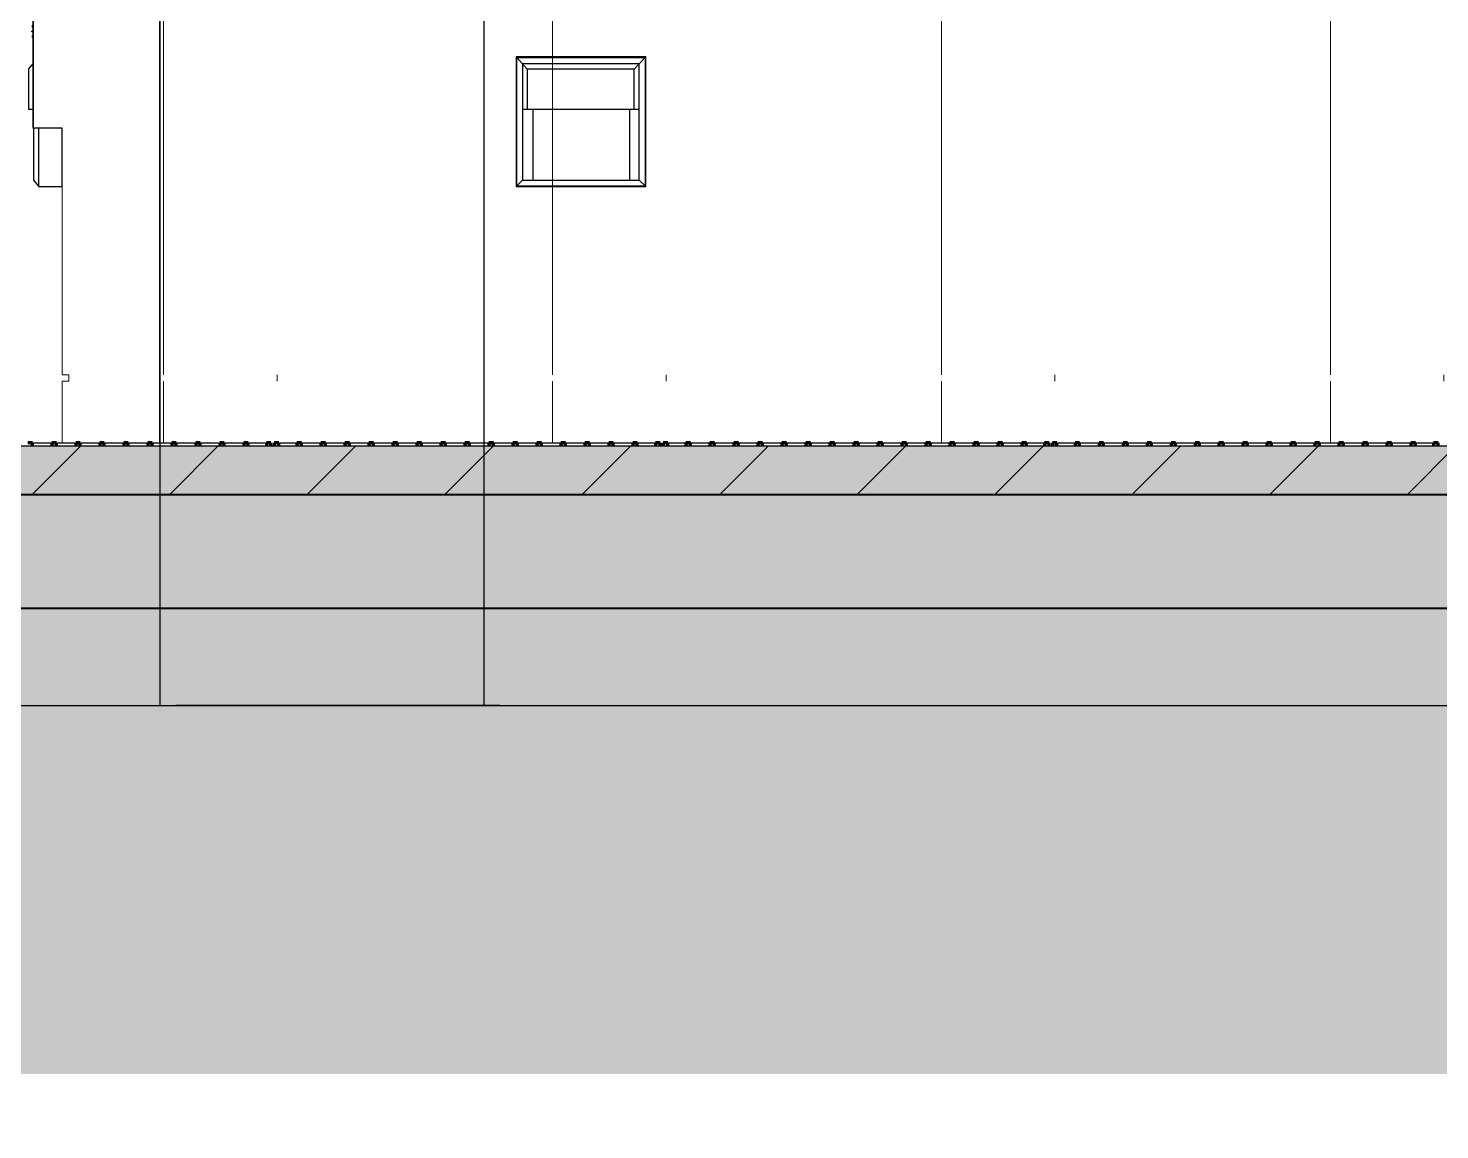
# Model space of a CAD drawing. Header units: millimetres. Extents: x 2519235 to 7246330, y 25937 to 201821.
# Drawn here: x 2716291 to 2718469, y 28435 to 30133 of the extents above; entities that cross this region are included whole.
import ezdxf

# ---------------------------------------------------------------- set-up
doc = ezdxf.new("R2010")
doc.units = ezdxf.units.MM
doc.set_wipeout_variables(frame=1)
doc.linetypes.add('TA_GL_000.90000', pattern=[2.475, 0.9, -0.225, 0.225, -0.225, 0.9])
for name, color, linetype in [('000 - 0_HIDE_OBJ_FRAMING_DEF_SUB_1', 7, 'Continuous'), ('000 - 0_SYM_DWG_GRIDLINE_MAIN_COLOR_251', 7, 'Continuous'), ('000 - CONCRETE_COL_CUT_COLOR_1', 7, 'Continuous'), ('000 - CONCRETE_COL_CUT_COLOR_3', 7, 'Continuous'), ('000 - CONCRETE_COL_CUT_COLOR_5', 7, 'Continuous'), ('000 - CONCRETE_COL_HATCH_', 7, 'Continuous'), ('000 - CONCRETE_COL_WIPEOUT_', 7, 'Continuous'), ('_งานโครงสร้าง', 7, 'Continuous')]:
    doc.layers.add(name, color=color, linetype=linetype)
for name, color, linetype, lineweight in [('A-DETL', 7, 'Continuous', 70), ('E-ELEC-EQPM', 7, 'Continuous', 9), ('E-LITE-EQPM', 7, 'Continuous', 9)]:
    doc.layers.add(name, color=color, linetype=linetype, lineweight=lineweight)
doc.layers.get('A-DETL').off()
doc.styles.add('TA', font='', dxfattribs={"height": 4.5})
doc.styles.get('TA').set_extended_font_data('Cordia New')
pattern_1 = [(90, (-18125.16, 100940), (-600, 4e-14), [])]

# ---------------------------------------------------------------- blocks, each defined once
blk = doc.blocks.new('ACM_TEST BOX - test box-V124-ENTRANCE 1 - ELEVATION 1')
at = {"layer": '000 - 0_HIDE_OBJ_FRAMING_DEF_SUB_1', "color": 7}
for p, q in [((2982697.7, 101990), (2982697.7, 101680)), ((2982697.7, 101680), (2982697.7, 101990)), ((2982697.7, 101990), (2982867.7, 101990)), ((2982867.7, 101990), (2982697.7, 101990)), ((2982695.7, 101937), (2982695.7, 101938.3)), ((2982695.7, 101938.3), (2982695.7, 101935.5)), ((2982697.7, 101938.3), (2982695.7, 101938.3)), ((2982697.7, 101938.3), (2982695.7, 101938.3)), ((2982695.7, 101935.5), (2982695.7, 101938)), ((2982695.7, 101938), (2982695.7, 101935.5)), ((2982695.7, 101935.5), (2982695.7, 101938)), ((2982695.7, 101938), (2982695.7, 101918.3)), ((2982695.7, 101935.5), (2982695.7, 101938)), ((2982695.7, 101938), (2982695.7, 101935.5)), ((2982695.7, 101938), (2982695.7, 101918.3)), ((2982695.7, 101929), (2982695.7, 101938)), ((2982695.7, 101938), (2982695.7, 101933)), ((2982695.7, 101932.9), (2982695.7, 101938)), ((2982695.7, 101938), (2982695.7, 101929)), ((2982697.7, 101938), (2982695.7, 101938)), ((2982697.7, 101938), (2982695.7, 101938)), ((2982697.7, 101938), (2982695.7, 101938)), ((2982697.7, 101938), (2982695.7, 101938)), ((2982697.7, 101938), (2982695.7, 101938)), ((2982697.7, 101938), (2982695.7, 101938)), ((2982697.7, 101938), (2982695.7, 101938)), ((2982697.7, 101938), (2982695.7, 101938)), ((2982697.7, 101938), (2982695.7, 101938)), ((2982697.7, 101938), (2982695.7, 101938)), ((2982697.7, 101938), (2982695.7, 101938)), ((2982697.7, 101938), (2982695.7, 101938)), ((2982695.7, 101935.5), (2982695.7, 101937.6)), ((2982695.7, 101937.6), (2982695.7, 101935.7)), ((2982695.7, 101935.6), (2982695.7, 101937.4)), ((2982695.7, 101933.4), (2982695.7, 101937)), ((2982695.7, 101934), (2982695.7, 101935.8)), ((2982695.7, 101935.7), (2982695.7, 101932.9)), ((2982695.7, 101933.1), (2982695.7, 101935.6)), ((2982695.7, 101918.3), (2982695.7, 101935.5)), ((2982695.7, 101935.5), (2982695.7, 101918.3)), ((2982695.7, 101929.7), (2982695.7, 101935.5)), ((2982695.7, 101932.4), (2982695.7, 101935.5)), ((2982695.7, 101918.3), (2982695.7, 101935.5)), ((2982695.7, 101935.5), (2982695.7, 101918.3)), ((2982695.7, 101930), (2982695.7, 101935.5)), ((2982695.7, 101935.5), (2982695.7, 101927.9)), ((2982695.7, 101932.9), (2982695.7, 101935)), ((2982695.7, 101935), (2982695.7, 101932.4)), ((2982695.7, 101934.9), (2982695.7, 101932.2)), ((2982695.7, 101934.3), (2982695.7, 101932.7)), ((2982695.7, 101927.9), (2982695.7, 101934)), ((2982695.7, 101928.1), (2982695.7, 101933.4)), ((2982695.7, 101930.8), (2982695.7, 101933.1)), ((2982695.7, 101933), (2982695.7, 101931)), ((2982695.7, 101931.2), (2982695.7, 101932.9)), ((2982695.7, 101932.9), (2982695.7, 101930.4)), ((2982695.7, 101931), (2982695.7, 101932.9)), ((2982695.7, 101932.7), (2982695.7, 101931.1)), ((2982695.7, 101932.2), (2982695.7, 101928.1)), ((2982695.7, 101929.9), (2982695.7, 101931.2)), ((2982695.7, 101929.1), (2982695.7, 101930.8)), ((2982695.7, 101930.4), (2982695.7, 101928.6)), ((2982695.7, 101928.6), (2982695.7, 101929.9)), ((2982695.7, 101927.2), (2982695.7, 101929.7)), ((2982695.7, 101927.2), (2982695.7, 101929.1)), ((2982695.7, 101918.3), (2982695.7, 101929)), ((2982695.7, 101929), (2982695.7, 101918.3)), ((2982697.7, 101929), (2982695.7, 101929)), ((2982697.7, 101929), (2982695.7, 101929)), ((2982695.7, 101926.6), (2982695.7, 101928.6)), ((2982695.7, 101928.6), (2982695.7, 101927.4)), ((2982695.7, 101928.1), (2982695.7, 101922.4)), ((2982695.7, 101922.8), (2982695.7, 101928.1)), ((2982695.7, 101922.4), (2982695.7, 101927.9)), ((2982695.7, 101927.9), (2982695.7, 101923)), ((2982695.7, 101920.8), (2982695.7, 101927.5)), ((2982695.7, 101920.8), (2982695.7, 101927.2)), ((2982695.7, 101924.2), (2982695.7, 101927.2)), ((2982695.7, 101925.3), (2982695.7, 101926.9)), ((2982695.7, 101926.9), (2982695.7, 101925.4)), ((2982695.7, 101923.8), (2982695.7, 101926.6)), ((2982695.7, 101926.1), (2982695.7, 101924.1)), ((2982697.7, 101935.5), (2982697.7, 101938.3)), ((2982697.7, 101938.3), (2982697.7, 101937)), ((2982697.7, 101935.5), (2982697.7, 101938)), ((2982697.7, 101938), (2982697.7, 101935.5)), ((2982697.7, 101918.3), (2982697.7, 101938)), ((2982697.7, 101938), (2982697.7, 101935.5)), ((2982697.7, 101935.5), (2982697.7, 101938)), ((2982697.7, 101938), (2982697.7, 101935.5)), ((2982697.7, 101918.3), (2982697.7, 101938)), ((2982697.7, 101929), (2982697.7, 101938)), ((2982697.7, 101938), (2982697.7, 101932.9)), ((2982697.7, 101933), (2982697.7, 101938)), ((2982697.7, 101938), (2982697.7, 101929)), ((2982697.7, 101935.7), (2982697.7, 101937.6)), ((2982697.7, 101937.6), (2982697.7, 101935.5)), ((2982697.7, 101937.4), (2982697.7, 101935.6)), ((2982697.7, 101937), (2982697.7, 101933.4)), ((2982697.7, 101935.8), (2982697.7, 101934)), ((2982697.7, 101932.9), (2982697.7, 101935.7)), ((2982697.7, 101935.6), (2982697.7, 101933.1)), ((2982697.7, 101918.3), (2982697.7, 101935.5)), ((2982697.7, 101935.5), (2982697.7, 101918.3)), ((2982697.7, 101935.5), (2982697.7, 101929.7)), ((2982697.7, 101935.5), (2982697.7, 101932.4)), ((2982697.7, 101918.3), (2982697.7, 101935.5)), ((2982697.7, 101935.5), (2982697.7, 101918.3)), ((2982697.7, 101935.5), (2982697.7, 101930)), ((2982697.7, 101927.9), (2982697.7, 101935.5)), ((2982697.7, 101932.4), (2982697.7, 101935)), ((2982697.7, 101935), (2982697.7, 101932.9)), ((2982697.7, 101932.2), (2982697.7, 101934.9)), ((2982697.7, 101932.7), (2982697.7, 101934.3)), ((2982697.7, 101934), (2982697.7, 101927.9)), ((2982697.7, 101933.4), (2982697.7, 101928.1)), ((2982697.7, 101933.1), (2982697.7, 101930.8)), ((2982697.7, 101931), (2982697.7, 101933)), ((2982697.7, 101930.4), (2982697.7, 101932.9)), ((2982697.7, 101932.9), (2982697.7, 101931.2)), ((2982697.7, 101932.9), (2982697.7, 101931)), ((2982697.7, 101931.1), (2982697.7, 101932.7)), ((2982697.7, 101928.1), (2982697.7, 101932.2)), ((2982697.7, 101931.2), (2982697.7, 101929.9)), ((2982697.7, 101930.8), (2982697.7, 101929.1)), ((2982697.7, 101928.6), (2982697.7, 101930.4)), ((2982697.7, 101929.9), (2982697.7, 101928.6)), ((2982697.7, 101929.7), (2982697.7, 101927.2)), ((2982697.7, 101929.1), (2982697.7, 101927.2)), ((2982697.7, 101918.3), (2982697.7, 101929)), ((2982697.7, 101929), (2982697.7, 101918.3)), ((2982697.7, 101927.4), (2982697.7, 101928.6)), ((2982697.7, 101928.6), (2982697.7, 101926.6)), ((2982697.7, 101928.1), (2982697.7, 101922.8)), ((2982697.7, 101922.4), (2982697.7, 101928.1)), ((2982697.7, 101923), (2982697.7, 101927.9)), ((2982697.7, 101927.9), (2982697.7, 101922.4)), ((2982697.7, 101927.5), (2982697.7, 101920.8)), ((2982697.7, 101927.2), (2982697.7, 101920.8)), ((2982697.7, 101927.2), (2982697.7, 101924.2)), ((2982697.7, 101925.4), (2982697.7, 101926.9)), ((2982697.7, 101926.9), (2982697.7, 101925.3)), ((2982697.7, 101926.6), (2982697.7, 101923.8)), ((2982697.7, 101924.1), (2982697.7, 101926.1)), ((2982695.7, 101925.4), (2982695.7, 101918.3)), ((2982695.7, 101925.3), (2982695.7, 101923.8)), ((2982695.7, 101918.3), (2982695.7, 101925.3)), ((2982695.7, 101925.1), (2982695.7, 101921.3)), ((2982695.7, 101922.6), (2982695.7, 101925.1)), ((2982695.7, 101921.5), (2982695.7, 101924.2)), ((2982695.7, 101924.1), (2982695.7, 101921.4)), ((2982695.7, 101920.9), (2982695.7, 101923.8)), ((2982695.7, 101923.8), (2982695.7, 101922.1)), ((2982695.7, 101923), (2982695.7, 101919.3)), ((2982695.7, 101919.2), (2982695.7, 101922.8)), ((2982695.7, 101921), (2982695.7, 101922.6)), ((2982695.7, 101922.4), (2982695.7, 101920.4)), ((2982695.7, 101920.4), (2982695.7, 101922.4)), ((2982695.7, 101922.1), (2982695.7, 101920.9)), ((2982695.7, 101919.6), (2982695.7, 101921.5)), ((2982695.7, 101921.3), (2982695.7, 101918.8)), ((2982695.7, 101918.8), (2982695.7, 101920.9)), ((2982695.7, 101918.3), (2982695.7, 101920.8)), ((2982695.7, 101919.3), (2982695.7, 101918)), ((2982695.7, 101918), (2982695.7, 101919.2)), ((2982695.7, 101918.3), (2982697.7, 101918.3)), ((2982697.7, 101918.3), (2982695.7, 101918.3)), ((2982695.7, 101918.3), (2982697.7, 101918.3)), ((2982697.7, 101918.3), (2982695.7, 101918.3)), ((2982695.7, 101918.3), (2982697.7, 101918.3)), ((2982697.7, 101918.3), (2982695.7, 101918.3)), ((2982695.7, 101918.3), (2982697.7, 101918.3)), ((2982697.7, 101918.3), (2982695.7, 101918.3)), ((2982695.7, 101918.3), (2982697.7, 101918.3)), ((2982697.7, 101918.3), (2982695.7, 101918.3)), ((2982697.7, 101918.3), (2982695.7, 101918.3)), ((2982697.7, 101918.3), (2982695.7, 101918.3)), ((2982697.7, 101918), (2982695.7, 101918)), ((2982697.7, 101918), (2982695.7, 101918)), ((2982697.7, 101918.3), (2982697.7, 101925.4)), ((2982697.7, 101923.8), (2982697.7, 101925.3)), ((2982697.7, 101925.3), (2982697.7, 101918.3)), ((2982697.7, 101925.1), (2982697.7, 101922.6)), ((2982697.7, 101921.3), (2982697.7, 101925.1)), ((2982697.7, 101924.2), (2982697.7, 101921.5)), ((2982697.7, 101921.4), (2982697.7, 101924.1)), ((2982697.7, 101922.1), (2982697.7, 101923.8)), ((2982697.7, 101923.8), (2982697.7, 101920.9)), ((2982697.7, 101919.3), (2982697.7, 101923)), ((2982697.7, 101922.8), (2982697.7, 101919.2)), ((2982697.7, 101922.6), (2982697.7, 101921)), ((2982697.7, 101922.4), (2982697.7, 101920.4)), ((2982697.7, 101920.4), (2982697.7, 101922.4)), ((2982697.7, 101920.9), (2982697.7, 101922.1)), ((2982697.7, 101921.5), (2982697.7, 101919.6)), ((2982697.7, 101918.8), (2982697.7, 101921.3)), ((2982697.7, 101920.9), (2982697.7, 101918.8)), ((2982697.7, 101920.8), (2982697.7, 101918.3)), ((2982697.7, 101918), (2982697.7, 101919.3)), ((2982697.7, 101919.2), (2982697.7, 101918)), ((2982697.7, 101837.8), (2982695.7, 101837.8)), ((2982697.7, 101835.9), (2982695.7, 101835.9)), ((2982695.7, 101830), (2982695.7, 101828.5)), ((2982695.7, 101828.5), (2982695.7, 101830)), ((2982695.7, 101830), (2982697.7, 101830)), ((2982697.7, 101830), (2982695.7, 101830)), ((2982695.7, 101829.3), (2982695.7, 101829.3)), ((2982695.7, 101829.3), (2982695.7, 101829.3)), ((2982695.7, 101829.3), (2982695.7, 101829.3)), ((2982695.7, 101829.3), (2982695.7, 101829.3)), ((2982695.7, 101829.3), (2982695.7, 101829.3)), ((2982695.7, 101829.3), (2982695.7, 101829.3)), ((2982697.7, 101828.5), (2982695.7, 101828.5)), ((2982697.7, 101828.5), (2982695.7, 101828.5)), ((2982695.7, 101822.8), (2982697.7, 101822.8)), ((2982695.7, 101820.8), (2982697.7, 101820.8)), ((2982697.7, 101829.3), (2982697.7, 101836.7)), ((2982697.7, 101836.7), (2982697.7, 101829.3)), ((2982697.7, 101829.3), (2982697.7, 101835.9)), ((2982697.7, 101835.9), (2982697.7, 101829.3)), ((2982697.7, 101829.3), (2982697.7, 101834)), ((2982697.7, 101834), (2982697.7, 101829.3)), ((2982697.7, 101830), (2982697.7, 101828.5)), ((2982697.7, 101828.5), (2982697.7, 101830)), ((2982697.7, 101829.3), (2982697.7, 101822)), ((2982697.7, 101822), (2982697.7, 101829.3)), ((2982697.7, 101829.3), (2982697.7, 101822.8)), ((2982697.7, 101822.8), (2982697.7, 101829.3)), ((2982697.7, 101829.3), (2982697.7, 101824.7)), ((2982697.7, 101824.7), (2982697.7, 101829.3)), ((2982742.7, 101680), (2982697.7, 101680)), ((2982742.7, 101680), (2982697.7, 101680))]:
    blk.add_line(p, q, dxfattribs=at)
blk = doc.blocks.new('DPA_Drainage Gutter_Landscape PP17_REV B - DPA_Drainage Gutter_Landscape PP17_REV B-36085527-ENTRANCE 1 - ELEVATION 1')
at = {"layer": '000 - 0_HIDE_OBJ_FRAMING_DEF_SUB_1', "color": 7, "lineweight": 70}
for p, q in [((2982696.5, 101195), (2982689.5, 101195)), ((2982696.5, 101190), (2982696.5, 101195)), ((2982733.5, 101195), (2982726.5, 101195)), ((2982726.5, 101195), (2982726.5, 101190)), ((2982733.5, 101190), (2982733.5, 101195)), ((2982770.5, 101195), (2982763.5, 101195)), ((2982763.5, 101195), (2982763.5, 101190)), ((2982770.5, 101190), (2982770.5, 101195)), ((2982807.5, 101195), (2982800.5, 101195)), ((2982800.5, 101195), (2982800.5, 101190)), ((2982807.5, 101190), (2982807.5, 101195)), ((2982844.5, 101195), (2982837.5, 101195)), ((2982837.5, 101195), (2982837.5, 101190)), ((2982844.5, 101190), (2982844.5, 101195)), ((2982881.5, 101195), (2982874.5, 101195)), ((2982874.5, 101195), (2982874.5, 101190)), ((2982881.5, 101190), (2982881.5, 101195)), ((2982918.5, 101195), (2982911.5, 101195)), ((2982911.5, 101195), (2982911.5, 101190)), ((2982918.5, 101190), (2982918.5, 101195)), ((2982955.5, 101195), (2982948.5, 101195)), ((2982948.5, 101195), (2982948.5, 101190)), ((2982955.5, 101190), (2982955.5, 101195)), ((2982992.5, 101195), (2982985.5, 101195)), ((2982985.5, 101195), (2982985.5, 101190)), ((2982992.5, 101190), (2982992.5, 101195)), ((2983029.5, 101195), (2983022.5, 101195)), ((2983022.5, 101195), (2983022.5, 101190)), ((2983029.5, 101190), (2983029.5, 101195)), ((2983064.5, 101195), (2983057.5, 101195)), ((2983057.5, 101195), (2983057.5, 101190)), ((2983064.5, 101190), (2983064.5, 101195)), ((2983076.7, 101195), (2983069.7, 101195)), ((2983069.7, 101195), (2983069.7, 101190)), ((2983076.7, 101190), (2983076.7, 101195)), ((2983111.7, 101195), (2983104.7, 101195)), ((2983104.7, 101195), (2983104.7, 101190)), ((2983111.7, 101190), (2983111.7, 101195)), ((2983148.7, 101195), (2983141.7, 101195)), ((2983141.7, 101195), (2983141.7, 101190)), ((2983148.7, 101190), (2983148.7, 101195)), ((2983185.7, 101195), (2983178.7, 101195)), ((2983178.7, 101195), (2983178.7, 101190)), ((2983185.7, 101190), (2983185.7, 101195)), ((2983222.7, 101195), (2983215.7, 101195)), ((2983215.7, 101195), (2983215.7, 101190)), ((2983222.7, 101190), (2983222.7, 101195)), ((2983259.7, 101195), (2983252.7, 101195)), ((2983252.7, 101195), (2983252.7, 101190)), ((2983259.7, 101190), (2983259.7, 101195)), ((2983296.7, 101195), (2983289.7, 101195)), ((2983289.7, 101195), (2983289.7, 101190)), ((2983296.7, 101190), (2983296.7, 101195)), ((2983333.7, 101195), (2983326.7, 101195)), ((2983326.7, 101195), (2983326.7, 101190)), ((2983333.7, 101190), (2983333.7, 101195)), ((2983370.7, 101195), (2983363.7, 101195)), ((2983363.7, 101195), (2983363.7, 101190)), ((2983370.7, 101190), (2983370.7, 101195)), ((2983407.7, 101195), (2983400.7, 101195)), ((2983400.7, 101195), (2983400.7, 101190)), ((2983407.7, 101190), (2983407.7, 101195)), ((2983444.7, 101195), (2983437.7, 101195)), ((2983437.7, 101195), (2983437.7, 101190)), ((2983444.7, 101190), (2983444.7, 101195)), ((2983481.7, 101195), (2983474.7, 101195)), ((2983474.7, 101195), (2983474.7, 101190)), ((2983481.7, 101190), (2983481.7, 101195)), ((2983518.7, 101195), (2983511.7, 101195)), ((2983511.7, 101195), (2983511.7, 101190)), ((2983518.7, 101190), (2983518.7, 101195)), ((2983555.7, 101195), (2983548.7, 101195)), ((2983548.7, 101195), (2983548.7, 101190)), ((2983555.7, 101190), (2983555.7, 101195)), ((2983592.7, 101195), (2983585.7, 101195)), ((2983585.7, 101195), (2983585.7, 101190)), ((2983592.7, 101190), (2983592.7, 101195)), ((2983629.7, 101195), (2983622.7, 101195)), ((2983622.7, 101195), (2983622.7, 101190)), ((2983629.7, 101190), (2983629.7, 101195)), ((2983664.7, 101195), (2983657.7, 101195)), ((2983657.7, 101195), (2983657.7, 101190)), ((2983664.7, 101190), (2983664.7, 101195)), ((2983676.8, 101195), (2983669.8, 101195)), ((2983669.8, 101195), (2983669.8, 101190)), ((2983676.8, 101190), (2983676.8, 101195)), ((2983711.8, 101195), (2983704.8, 101195)), ((2983704.8, 101195), (2983704.8, 101190)), ((2983711.8, 101190), (2983711.8, 101195)), ((2983748.8, 101195), (2983741.8, 101195)), ((2983741.8, 101195), (2983741.8, 101190)), ((2983748.8, 101190), (2983748.8, 101195)), ((2983785.8, 101195), (2983778.8, 101195)), ((2983778.8, 101195), (2983778.8, 101190)), ((2983785.8, 101190), (2983785.8, 101195)), ((2983822.8, 101195), (2983815.8, 101195)), ((2983815.8, 101195), (2983815.8, 101190)), ((2983822.8, 101190), (2983822.8, 101195)), ((2983859.8, 101195), (2983852.8, 101195)), ((2983852.8, 101195), (2983852.8, 101190)), ((2983859.8, 101190), (2983859.8, 101195)), ((2983896.8, 101195), (2983889.8, 101195)), ((2983889.8, 101195), (2983889.8, 101190)), ((2983896.8, 101190), (2983896.8, 101195)), ((2983933.8, 101195), (2983926.8, 101195)), ((2983926.8, 101195), (2983926.8, 101190)), ((2983933.8, 101190), (2983933.8, 101195)), ((2983970.8, 101195), (2983963.8, 101195)), ((2983963.8, 101195), (2983963.8, 101190)), ((2983970.8, 101190), (2983970.8, 101195)), ((2984007.8, 101195), (2984000.8, 101195)), ((2984000.8, 101195), (2984000.8, 101190)), ((2984007.8, 101190), (2984007.8, 101195)), ((2984044.8, 101195), (2984037.8, 101195)), ((2984037.8, 101195), (2984037.8, 101190)), ((2984044.8, 101190), (2984044.8, 101195)), ((2984081.8, 101195), (2984074.8, 101195)), ((2984074.8, 101195), (2984074.8, 101190)), ((2984081.8, 101190), (2984081.8, 101195)), ((2984118.8, 101195), (2984111.8, 101195)), ((2984111.8, 101195), (2984111.8, 101190)), ((2984118.8, 101190), (2984118.8, 101195)), ((2984155.8, 101195), (2984148.8, 101195)), ((2984148.8, 101195), (2984148.8, 101190)), ((2984155.8, 101190), (2984155.8, 101195)), ((2984192.8, 101195), (2984185.8, 101195)), ((2984185.8, 101195), (2984185.8, 101190)), ((2984192.8, 101190), (2984192.8, 101195)), ((2984229.8, 101195), (2984222.8, 101195)), ((2984222.8, 101195), (2984222.8, 101190)), ((2984229.8, 101190), (2984229.8, 101195)), ((2984264.8, 101195), (2984257.8, 101195)), ((2984257.8, 101195), (2984257.8, 101190)), ((2984264.8, 101190), (2984264.8, 101195)), ((2984277, 101195), (2984270, 101195)), ((2984270, 101195), (2984270, 101190)), ((2984277, 101190), (2984277, 101195)), ((2984312, 101195), (2984305, 101195)), ((2984305, 101195), (2984305, 101190)), ((2984312, 101190), (2984312, 101195)), ((2984349, 101195), (2984342, 101195)), ((2984342, 101195), (2984342, 101190)), ((2984349, 101190), (2984349, 101195)), ((2984386, 101195), (2984379, 101195)), ((2984379, 101195), (2984379, 101190)), ((2984386, 101190), (2984386, 101195)), ((2984423, 101195), (2984416, 101195)), ((2984416, 101195), (2984416, 101190)), ((2984423, 101190), (2984423, 101195)), ((2984460, 101195), (2984453, 101195)), ((2984453, 101195), (2984453, 101190)), ((2984460, 101190), (2984460, 101195)), ((2984497, 101195), (2984490, 101195)), ((2984490, 101195), (2984490, 101190)), ((2984497, 101190), (2984497, 101195)), ((2984534, 101195), (2984527, 101195)), ((2984527, 101195), (2984527, 101190)), ((2984534, 101190), (2984534, 101195)), ((2984571, 101195), (2984564, 101195)), ((2984564, 101195), (2984564, 101190)), ((2984571, 101190), (2984571, 101195)), ((2984608, 101195), (2984601, 101195)), ((2984601, 101195), (2984601, 101190)), ((2984608, 101190), (2984608, 101195)), ((2984645, 101195), (2984638, 101195)), ((2984638, 101195), (2984638, 101190)), ((2984645, 101190), (2984645, 101195)), ((2984682, 101195), (2984675, 101195)), ((2984675, 101195), (2984675, 101190)), ((2984682, 101190), (2984682, 101195)), ((2984719, 101195), (2984712, 101195)), ((2984712, 101195), (2984712, 101190)), ((2984719, 101190), (2984719, 101195)), ((2984756, 101195), (2984749, 101195)), ((2984749, 101195), (2984749, 101190)), ((2984756, 101190), (2984756, 101195)), ((2984793, 101195), (2984786, 101195)), ((2984786, 101195), (2984786, 101190)), ((2984793, 101190), (2984793, 101195)), ((2984830, 101195), (2984823, 101195)), ((2984823, 101195), (2984823, 101190)), ((2984830, 101190), (2984830, 101195)), ((2984865, 101195), (2984858, 101195)), ((2984858, 101195), (2984858, 101190)), ((2984865, 101190), (2984865, 101195))]:
    blk.add_line(p, q, dxfattribs=at)
at = {"layer": '000 - 0_HIDE_OBJ_FRAMING_DEF_SUB_1', "color": 7}
for p, q in [((2982696.5, 101195), (2982696.5, 101190)), ((2982696.5, 101195), (2982726.5, 101195)), ((2982726.5, 101190), (2982696.5, 101190)), ((2982726.5, 101195), (2982726.5, 101190)), ((2982733.5, 101190), (2982733.5, 101195)), ((2982733.5, 101195), (2982763.5, 101195)), ((2982763.5, 101190), (2982733.5, 101190)), ((2982763.5, 101195), (2982763.5, 101190)), ((2982770.5, 101195), (2982770.5, 101190)), ((2982770.5, 101195), (2982800.5, 101195)), ((2982800.5, 101190), (2982770.5, 101190)), ((2982800.5, 101190), (2982800.5, 101195)), ((2982807.5, 101195), (2982807.5, 101190)), ((2982807.5, 101195), (2982837.5, 101195)), ((2982837.5, 101190), (2982807.5, 101190)), ((2982837.5, 101195), (2982837.5, 101190)), ((2982844.5, 101195), (2982844.5, 101190)), ((2982844.5, 101195), (2982874.5, 101195)), ((2982874.5, 101190), (2982844.5, 101190)), ((2982874.5, 101190), (2982874.5, 101195)), ((2982881.5, 101195), (2982881.5, 101190)), ((2982881.5, 101195), (2982911.5, 101195)), ((2982911.5, 101190), (2982881.5, 101190)), ((2982911.5, 101195), (2982911.5, 101190)), ((2982918.5, 101195), (2982918.5, 101190)), ((2982918.5, 101195), (2982948.5, 101195)), ((2982948.5, 101190), (2982918.5, 101190)), ((2982948.5, 101190), (2982948.5, 101195)), ((2982955.5, 101195), (2982955.5, 101190)), ((2982955.5, 101195), (2982985.5, 101195)), ((2982985.5, 101190), (2982955.5, 101190)), ((2982985.5, 101195), (2982985.5, 101190)), ((2982992.5, 101195), (2982992.5, 101190)), ((2982992.5, 101195), (2983022.5, 101195)), ((2983022.5, 101190), (2982992.5, 101190)), ((2983022.5, 101190), (2983022.5, 101195)), ((2983029.5, 101195), (2983029.5, 101190)), ((2983029.5, 101195), (2983057.5, 101195)), ((2983057.5, 101190), (2983029.5, 101190)), ((2983057.5, 101195), (2983057.5, 101190)), ((2983076.7, 101190), (2983076.7, 101195)), ((2983076.7, 101195), (2983104.7, 101195)), ((2983104.7, 101190), (2983076.7, 101190)), ((2983104.7, 101195), (2983104.7, 101190)), ((2983111.7, 101190), (2983111.7, 101195)), ((2983111.7, 101195), (2983141.7, 101195)), ((2983141.7, 101190), (2983111.7, 101190)), ((2983141.7, 101195), (2983141.7, 101190)), ((2983148.7, 101195), (2983148.7, 101190)), ((2983148.7, 101195), (2983178.7, 101195)), ((2983178.7, 101190), (2983148.7, 101190)), ((2983178.7, 101195), (2983178.7, 101190)), ((2983185.7, 101190), (2983185.7, 101195)), ((2983185.7, 101195), (2983215.7, 101195)), ((2983215.7, 101190), (2983185.7, 101190)), ((2983215.7, 101195), (2983215.7, 101190)), ((2983222.7, 101195), (2983222.7, 101190)), ((2983222.7, 101195), (2983252.7, 101195)), ((2983252.7, 101190), (2983222.7, 101190)), ((2983252.7, 101195), (2983252.7, 101190)), ((2983259.7, 101190), (2983259.7, 101195)), ((2983259.7, 101195), (2983289.7, 101195)), ((2983289.7, 101190), (2983259.7, 101190)), ((2983289.7, 101195), (2983289.7, 101190)), ((2983296.7, 101195), (2983296.7, 101190)), ((2983296.7, 101195), (2983326.7, 101195)), ((2983326.7, 101190), (2983296.7, 101190)), ((2983326.7, 101195), (2983326.7, 101190)), ((2983333.7, 101190), (2983333.7, 101195)), ((2983333.7, 101195), (2983363.7, 101195)), ((2983363.7, 101190), (2983333.7, 101190)), ((2983363.7, 101195), (2983363.7, 101190)), ((2983370.7, 101195), (2983370.7, 101190)), ((2983370.7, 101195), (2983400.7, 101195)), ((2983400.7, 101190), (2983370.7, 101190)), ((2983400.7, 101190), (2983400.7, 101195)), ((2983407.7, 101195), (2983407.7, 101190)), ((2983407.7, 101195), (2983437.7, 101195)), ((2983437.7, 101190), (2983407.7, 101190)), ((2983437.7, 101195), (2983437.7, 101190)), ((2983444.7, 101195), (2983444.7, 101190)), ((2983444.7, 101195), (2983474.7, 101195)), ((2983474.7, 101190), (2983444.7, 101190)), ((2983474.7, 101190), (2983474.7, 101195)), ((2983481.7, 101195), (2983481.7, 101190)), ((2983481.7, 101195), (2983511.7, 101195)), ((2983511.7, 101190), (2983481.7, 101190)), ((2983511.7, 101195), (2983511.7, 101190)), ((2983518.7, 101195), (2983518.7, 101190)), ((2983518.7, 101195), (2983548.7, 101195)), ((2983548.7, 101190), (2983518.7, 101190)), ((2983548.7, 101190), (2983548.7, 101195)), ((2983555.7, 101195), (2983555.7, 101190)), ((2983555.7, 101195), (2983585.7, 101195)), ((2983585.7, 101190), (2983555.7, 101190)), ((2983585.7, 101195), (2983585.7, 101190)), ((2983592.7, 101195), (2983592.7, 101190)), ((2983592.7, 101195), (2983622.7, 101195)), ((2983622.7, 101190), (2983592.7, 101190)), ((2983622.7, 101190), (2983622.7, 101195)), ((2983629.7, 101195), (2983629.7, 101190)), ((2983629.7, 101195), (2983657.7, 101195)), ((2983657.7, 101190), (2983629.7, 101190)), ((2983657.7, 101195), (2983657.7, 101190)), ((2983676.8, 101190), (2983676.8, 101195)), ((2983676.8, 101195), (2983704.8, 101195)), ((2983704.8, 101190), (2983676.8, 101190)), ((2983704.8, 101195), (2983704.8, 101190)), ((2983711.8, 101190), (2983711.8, 101195)), ((2983711.8, 101195), (2983741.8, 101195)), ((2983741.8, 101190), (2983711.8, 101190)), ((2983741.8, 101195), (2983741.8, 101190)), ((2983748.8, 101195), (2983748.8, 101190)), ((2983748.8, 101195), (2983778.8, 101195)), ((2983778.8, 101190), (2983748.8, 101190)), ((2983778.8, 101195), (2983778.8, 101190)), ((2983785.8, 101190), (2983785.8, 101195)), ((2983785.8, 101195), (2983815.8, 101195)), ((2983815.8, 101190), (2983785.8, 101190)), ((2983815.8, 101195), (2983815.8, 101190)), ((2983822.8, 101195), (2983822.8, 101190)), ((2983822.8, 101195), (2983852.8, 101195)), ((2983852.8, 101190), (2983822.8, 101190)), ((2983852.8, 101195), (2983852.8, 101190)), ((2983859.8, 101190), (2983859.8, 101195)), ((2983859.8, 101195), (2983889.8, 101195)), ((2983889.8, 101190), (2983859.8, 101190)), ((2983889.8, 101195), (2983889.8, 101190)), ((2983896.8, 101195), (2983896.8, 101190)), ((2983896.8, 101195), (2983926.8, 101195)), ((2983926.8, 101190), (2983896.8, 101190)), ((2983926.8, 101195), (2983926.8, 101190)), ((2983933.8, 101190), (2983933.8, 101195)), ((2983933.8, 101195), (2983963.8, 101195)), ((2983963.8, 101190), (2983933.8, 101190)), ((2983963.8, 101195), (2983963.8, 101190)), ((2983970.8, 101195), (2983970.8, 101190)), ((2983970.8, 101195), (2984000.8, 101195)), ((2984000.8, 101190), (2983970.8, 101190)), ((2984000.8, 101190), (2984000.8, 101195)), ((2984007.8, 101195), (2984007.8, 101190)), ((2984007.8, 101195), (2984037.8, 101195)), ((2984037.8, 101190), (2984007.8, 101190)), ((2984037.8, 101195), (2984037.8, 101190)), ((2984044.8, 101195), (2984044.8, 101190)), ((2984044.8, 101195), (2984074.8, 101195)), ((2984074.8, 101190), (2984044.8, 101190)), ((2984074.8, 101190), (2984074.8, 101195)), ((2984081.8, 101195), (2984081.8, 101190)), ((2984081.8, 101195), (2984111.8, 101195)), ((2984111.8, 101190), (2984081.8, 101190)), ((2984111.8, 101195), (2984111.8, 101190)), ((2984118.8, 101195), (2984118.8, 101190)), ((2984118.8, 101195), (2984148.8, 101195)), ((2984148.8, 101190), (2984118.8, 101190)), ((2984148.8, 101190), (2984148.8, 101195)), ((2984155.8, 101195), (2984155.8, 101190)), ((2984155.8, 101195), (2984185.8, 101195)), ((2984185.8, 101190), (2984155.8, 101190)), ((2984185.8, 101195), (2984185.8, 101190)), ((2984192.8, 101195), (2984192.8, 101190)), ((2984192.8, 101195), (2984222.8, 101195)), ((2984222.8, 101190), (2984192.8, 101190)), ((2984222.8, 101190), (2984222.8, 101195)), ((2984229.8, 101195), (2984229.8, 101190)), ((2984229.8, 101195), (2984257.8, 101195)), ((2984257.8, 101190), (2984229.8, 101190)), ((2984257.8, 101195), (2984257.8, 101190)), ((2984277, 101190), (2984277, 101195)), ((2984277, 101195), (2984305, 101195)), ((2984305, 101190), (2984277, 101190)), ((2984305, 101195), (2984305, 101190)), ((2984312, 101190), (2984312, 101195)), ((2984312, 101195), (2984342, 101195)), ((2984342, 101190), (2984312, 101190)), ((2984342, 101195), (2984342, 101190)), ((2984349, 101195), (2984349, 101190)), ((2984349, 101195), (2984379, 101195)), ((2984379, 101190), (2984349, 101190)), ((2984379, 101195), (2984379, 101190)), ((2984386, 101190), (2984386, 101195)), ((2984386, 101195), (2984416, 101195)), ((2984416, 101190), (2984386, 101190)), ((2984416, 101195), (2984416, 101190)), ((2984423, 101195), (2984423, 101190)), ((2984423, 101195), (2984453, 101195)), ((2984453, 101190), (2984423, 101190)), ((2984453, 101195), (2984453, 101190)), ((2984460, 101190), (2984460, 101195)), ((2984460, 101195), (2984490, 101195)), ((2984490, 101190), (2984460, 101190)), ((2984490, 101195), (2984490, 101190)), ((2984497, 101195), (2984497, 101190)), ((2984497, 101195), (2984527, 101195)), ((2984527, 101190), (2984497, 101190)), ((2984527, 101195), (2984527, 101190)), ((2984534, 101190), (2984534, 101195)), ((2984534, 101195), (2984564, 101195)), ((2984564, 101190), (2984534, 101190)), ((2984564, 101195), (2984564, 101190)), ((2984571, 101195), (2984571, 101190)), ((2984571, 101195), (2984601, 101195)), ((2984601, 101190), (2984571, 101190)), ((2984601, 101190), (2984601, 101195)), ((2984608, 101195), (2984608, 101190)), ((2984608, 101195), (2984638, 101195)), ((2984638, 101190), (2984608, 101190)), ((2984638, 101195), (2984638, 101190)), ((2984645, 101195), (2984645, 101190)), ((2984645, 101195), (2984675, 101195)), ((2984675, 101190), (2984645, 101190)), ((2984675, 101190), (2984675, 101195)), ((2984682, 101195), (2984682, 101190)), ((2984682, 101195), (2984712, 101195)), ((2984712, 101190), (2984682, 101190)), ((2984712, 101195), (2984712, 101190)), ((2984719, 101195), (2984719, 101190)), ((2984719, 101195), (2984749, 101195)), ((2984749, 101190), (2984719, 101190)), ((2984749, 101190), (2984749, 101195)), ((2984756, 101195), (2984756, 101190)), ((2984756, 101195), (2984786, 101195)), ((2984786, 101190), (2984756, 101190)), ((2984786, 101195), (2984786, 101190)), ((2984793, 101195), (2984793, 101190)), ((2984793, 101195), (2984823, 101195)), ((2984823, 101190), (2984793, 101190)), ((2984823, 101190), (2984823, 101195)), ((2984830, 101195), (2984830, 101190)), ((2984830, 101195), (2984858, 101195)), ((2984858, 101190), (2984830, 101190)), ((2984858, 101195), (2984858, 101190))]:
    blk.add_line(p, q, dxfattribs=at)
blk = doc.blocks.new('DPA_LIGHTING_WALL MOUNT_WLL711 1 - 10W LED_use_-35905488-ENTRANCE 1 - ELEVATION 1')
at = {"layer": '000 - 0_HIDE_OBJ_FRAMING_DEF_SUB_1', "color": 7}
for p, q in [((2983642.6, 101790), (2983442.6, 101790)), ((2983442.6, 101790), (2983442.6, 101590)), ((2983443.6, 101789), (2983459.7, 101771)), ((2983443.6, 101789), (2983641.6, 101789)), ((2983443.6, 101591), (2983443.6, 101789)), ((2983452.6, 101780), (2983632.6, 101780)), ((2983452.6, 101780), (2983452.6, 101600)), ((2983624.7, 101771), (2983641.6, 101789)), ((2983632.6, 101600), (2983632.6, 101780)), ((2983641.6, 101789), (2983641.6, 101591)), ((2983642.6, 101590), (2983642.6, 101790)), ((2983624.7, 101771), (2983459.7, 101771)), ((2983459.7, 101771), (2983459.7, 101709.4)), ((2983624.7, 101709.4), (2983624.7, 101771)), ((2983452.6, 101709.4), (2983632.6, 101709.4)), ((2983468.3, 101709.4), (2983468.3, 101600)), ((2983618.1, 101600), (2983618.1, 101709.4)), ((2983442.6, 101590), (2983452.6, 101600)), ((2983452.6, 101600), (2983632.6, 101600)), ((2983642.6, 101590), (2983632.6, 101600)), ((2983442.6, 101590), (2983642.6, 101590)), ((2983641.6, 101591), (2983443.6, 101591))]:
    blk.add_line(p, q, dxfattribs=at)
blk = doc.blocks.new('DPA_LIGHTING_WALL MOUNT_WLL711 1 - 10W LED_use_-V133-ENTRANCE 1 - ELEVATION 1')
at = {"layer": '000 - 0_HIDE_OBJ_FRAMING_DEF_SUB_1', "color": 7}
for p, q in [((2982690.7, 101771), (2982697.7, 101779.6)), ((2982690.7, 101771), (2982690.7, 101709.4)), ((2982690.7, 101709.4), (2982697.7, 101709.4)), ((2982698.1, 101680), (2982698.1, 101600)), ((2982706, 101680), (2982706, 101590)), ((2982742.7, 101590), (2982742.7, 101680)), ((2982698.1, 101600), (2982706, 101591)), ((2982706, 101590), (2982742.7, 101590))]:
    blk.add_line(p, q, dxfattribs=at)
blk = doc.blocks.new('*U1049')
at = {"layer": '000 - CONCRETE_COL_HATCH_'}
h = blk.add_hatch(dxfattribs=at)
h.set_pattern_fill('ANSI31', scale=0.25)
h.set_pattern_definition([(45, (1983745.8844, -850006.8257), (-0.56126600757, 0.56126600757), [])])
h.paths.add_polyline_path([(0, 0), (0, -75), (15426.4, -75), (15833.7, -75), (44374.7, -75), (44374.7, 0)])
at = {"layer": '000 - CONCRETE_COL_CUT_COLOR_1', "color": 7}
blk.add_lwpolyline([(44374.7, 0), (0, 0), (0, -75), (15426.4, -75), (15833.7, -75), (44374.7, -75)], dxfattribs=at)
blk = doc.blocks.new('*U1051')
at = {"layer": '000 - CONCRETE_COL_HATCH_'}
h = blk.add_hatch(dxfattribs=at)
h.set_pattern_fill('EARTH', scale=0.5, angle=45)
h.set_pattern_definition([(45, (88751.0504, -816679.242), (0, 4.49012806), [3.175, -3.175]), (45, (88750.2085, -816678.4), (0, 4.49012806), [3.175, -3.175]), (45, (88749.3666, -816677.558), (0, 4.49012806), [3.175, -3.175]), (135, (88749.3666, -816676.997), (-4.49012806, 0), [3.175, -3.175]), (135, (88750.2085, -816676.155), (-4.49012806, 0), [3.175, -3.175]), (135, (88751.0504, -816675.313), (-4.49012806, 0), [3.175, -3.175])])
h.paths.add_polyline_path([(0, 0), (44375.5, 0), (44375.5, 718), (0, 718)])
blk = doc.blocks.new('*U1679')
at = {"layer": '000 - CONCRETE_COL_HATCH_'}
h = blk.add_hatch(dxfattribs=at)
h.set_pattern_fill('AR-CONC', scale=0.04)
h.set_pattern_definition([(50, (362366.6603, -853071.7804), (7.28738676, -0.63756342), [0.762, -8.382]), (355, (362366.66, -853071.7804), (-1.40973686, 7.64227381), [0.6096, -6.705623367]), (100.4514447, (362367.2676, -853071.8336), (5.877649884, 7.004710076), [0.64760035, -7.123609784]), (46.1842, (362366.66, -853069.748), (10.84316164, -1.68169312), [1.143, -12.573]), (96.6355576, (362367.564, -853069.889), (9.49616536, 9.89704498), [0.97140093, -10.68542433]), (351.1841512, (362366.66, -853069.748), (9.49616536, 9.89704498), [0.91439868, -10.05838928]), (21, (362367.6763, -853070.2564), (6.06457565, -4.090607927), [0.762, -8.382]), (326, (362367.676, -853070.2564), (2.472081134, 7.367518645), [0.6096, -6.7056]), (71.451445, (362368.182, -853070.597), (8.53665677, 3.276910755), [0.64760035, -7.123597504]), (37.5, (362366.6603, -853071.7804), (0.12354413, 3.382201555), [0, -6.62432, 0, -6.8072, 0, -6.731]), (7.5, (362366.6603, -853071.7804), (2.6727865, 4.007222993), [0, -3.88112, 0, -6.47192, 0, -2.5654]), (327.5, (362364.3947, -853071.7804), (5.423623807, -0.22914976), [0, -2.54, 0, -7.9248, 0, -10.5156]), (317.5, (362363.3787, -853071.7804), (5.925167255, 1.017059641), [0, -3.302, 0, -5.26288, 0, -7.4676])])
h.paths.add_polyline_path([(0, 0), (0, -893), (320, -893), (347.6, -893), (347.6, -175), (44723.1, -175), (44723.1, -893), (45073.5, -893), (45073.1, -25), (45023.1, -25), (45023.1, 375), (44723.1, 375), (44723.1, 0), (347.6, 0), (347.6, 375), (47.6, 375), (47.6, 0)])
at = {"layer": '000 - CONCRETE_COL_CUT_COLOR_1', "color": 7, "lineweight": -2}
for points in [[(347.6, -175), (44723.1, -175)], [(44723.1, 0), (347.6, 0)]]:
    blk.add_lwpolyline(points, dxfattribs=at)
blk = doc.blocks.new('W-1-PP17-ENT1_REV02_20260415-155428_PP17_ENT1_EX_ELE1')
at = {"layer": '000 - 0_HIDE_OBJ_FRAMING_DEF_SUB_1', "lineweight": 9}
h = blk.add_hatch(dxfattribs=at)
h.set_pattern_fill('FP_3', style=0, pattern_type=2)
h.set_pattern_definition([(90, (-17700.16, 101300), (-600, 4e-14), [])])
h.paths.add_polyline_path([(-14272.3, 101190), (-14272.3, 101195), (-13677.3, 101195), (-13677.3, 101190), (-13672.1, 101190), (-13672.1, 101195), (-13077.1, 101195), (-13077.1, 101190), (-13072, 101190), (-13072, 101195), (-12477, 101195), (-12477, 101190), (-12471.8, 101190), (-12471.8, 101195), (-11876.8, 101195), (-11876.8, 101190), (-11871.7, 101190), (-11871.7, 101195), (-11276.7, 101195), (-11276.7, 101190), (-11271.5, 101190), (-11271.5, 101195), (-10676.5, 101195), (-10676.5, 101190), (-10671.4, 101190), (-10671.4, 101195), (-10076.4, 101195), (-10076.4, 101190), (-10071.2, 101190), (-10071.2, 101195), (-9476.2, 101195), (-9476.2, 101190), (-9471.1, 101190), (-9471.1, 101195), (-8876.1, 101195), (-8876.1, 101190), (-8870.9, 101190), (-8870.9, 101195), (-8275.9, 101195), (-8275.9, 101190), (-8270.7, 101190), (-8270.7, 101195), (-7675.7, 101195), (-7675.7, 101190), (-7670.6, 101190), (-7670.6, 101195), (-7075.6, 101195), (-7075.6, 101190), (-7070.4, 101190), (-7070.4, 101195), (-6475.4, 101195), (-6475.4, 101190), (-6470.3, 101190), (-6470.3, 101195), (-5875.3, 101195), (-5875.3, 101190), (-5870.1, 101190), (-5870.1, 101195), (-5275.1, 101195), (-5275.1, 101190), (-5270, 101190), (-5270, 101195), (-4675, 101195), (-4675, 101190), (-4669.8, 101190), (-4669.8, 101195), (-4074.8, 101195), (-4074.8, 101190), (-4069.7, 101190), (-4069.7, 101195), (-3474.7, 101195), (-3474.7, 101190), (-3469.5, 101190), (-3469.5, 101195), (-2874.5, 101195), (-2874.5, 101190), (-2869.4, 101190), (-2869.4, 101195), (-2274.4, 101195), (-2274.4, 101190), (-2269.2, 101190), (-2269.2, 101195), (-1674.2, 101195), (-1674.2, 101190), (-1669, 101190), (-1669, 101195), (-1074, 101195), (-1074, 101190), (-1068.9, 101190), (-1068.9, 101195), (-473.9, 101195), (-473.9, 101190), (-468.7, 101190), (-468.7, 101195), (126.3, 101195), (126.3, 101190), (131.4, 101190), (131.4, 101195), (726.4, 101195), (726.4, 101190), (731.6, 101190), (731.6, 101195), (1326.6, 101195), (1326.6, 101190), (1331.7, 101190), (1331.7, 101195), (1926.7, 101195), (1927, 101190), (1931.9, 101190), (1931.9, 101195), (2526.9, 101195), (2526.9, 101190), (2532, 101190), (2532, 101195), (3127, 101195), (3127, 101190), (3132.2, 101190), (3132.2, 101195), (3727.2, 101195), (3727.2, 101190), (3732.4, 101190), (3732.4, 101195), (4327.4, 101195), (4327.4, 101190), (4332.5, 101190), (4332.5, 101195), (4927.5, 101195), (4927.5, 101190), (4932.7, 101190), (4932.7, 101195), (5527.7, 101195), (5527.7, 101190), (5532.8, 101190), (5532.8, 101195), (6127.8, 101195), (6127.8, 101190), (6133, 101190), (6133, 101195), (6728, 101195), (6728, 101190), (6733.1, 101190), (6733.1, 101195), (6994.4, 101195), (6994.4, 101290), (-18050.2, 101290), (-18050.2, 101195), (-17878.4, 101195), (-17878.4, 101190), (-17873.2, 101190), (-17873.2, 101195), (-17278.2, 101195), (-17278.2, 101190), (-17273.1, 101190), (-17273.1, 101195), (-16678.1, 101195), (-16678.1, 101190), (-16672.9, 101190), (-16672.9, 101195), (-16077.9, 101195), (-16077.9, 101190), (-16072.8, 101190), (-16072.8, 101195), (-15477.8, 101195), (-15477.8, 101190), (-15472.6, 101190), (-15472.6, 101195), (-14877.6, 101195), (-14877.6, 101190), (-14872.5, 101190), (-14872.5, 101195), (-14277.5, 101195), (-14277.5, 101190)])
h.paths.add_polyline_path([(11534.4, 101190), (11534.4, 101195), (11556.3, 101195), (11556.3, 101290), (11510.1, 101289.7), (11510.1, 101195), (11529.2, 101195), (11529.2, 101190)])
h.paths.add_polyline_path([(7328.1, 101190), (7333.3, 101190), (7333.3, 101195), (7928.3, 101195), (7928.3, 101190), (7933.4, 101190), (7933.4, 101195), (8528.4, 101195), (8528.4, 101190), (8533.6, 101190), (8533.6, 101195), (9128.6, 101195), (9128.6, 101190), (9133.7, 101190), (9133.7, 101195), (9728.7, 101195), (9728.7, 101190), (9733.9, 101190), (9733.9, 101195), (10328.9, 101195), (10328.9, 101190), (10334.1, 101190), (10334.1, 101195), (10929.1, 101195), (10929.1, 101190), (10934.2, 101190), (10934.2, 101195), (11360.1, 101195), (11360.1, 101290), (7294.4, 101290), (7294.4, 101195), (7328.1, 101195)])
h.paths.add_polyline_path([(-13549.5, 101300), (11360.1, 101300), (11360.1, 101990), (7304.8, 101990), (7304.8, 101680), (7094.8, 101680), (7094.8, 101990), (-8932.7, 101990), (-8932.7, 101680), (-9142.7, 101680), (-9142.7, 101990), (-18050.2, 101990), (-18050.2, 101300), (-13550.2, 101300)])
h.paths.add_polyline_path([(11556.3, 101300), (11556.3, 101990), (11510.1, 101988.9), (11510.1, 101300)])
at = {"layer": '000 - 0_HIDE_OBJ_FRAMING_DEF_SUB_1', "lineweight": 25}
h = blk.add_hatch(dxfattribs=at)
h.set_pattern_fill('FP_20', style=0, pattern_type=2)
h.set_pattern_definition([(50, (230.58, 4e-11), (364.3679, -31.8783), [38.1, -419.1]), (355, (230.6, 4e-11), (-70.4859, 382.1133), [30.48, -335.28]), (100.451, (260.95, -2.66), (293.885, 350.2334), [32.38, -356.18]), (46.184, (230.6, 101.6), (542.1585, -84.0858), [57.15, -628.65]), (96.636, (275.76, 94.6), (474.805, 494.8554), [48.57, -534.27]), (351.184, (230.6, 101.6), (474.8102, 494.85), [45.72, -502.92]), (21, (281.38, 76.2), (303.2285, -204.5305), [38.1, -419.1]), (326, (281.4, 76.2), (123.6039, 368.376), [30.48, -335.28]), (71.451, (306.65, 59.16), (426.8341, 163.8427), [32.38, -356.18]), (37.5, (230.58, 4e-11), (6.17665, 169.11015), [16.764, -314.452, 16.764, -323.596, -336.55]), (37.5, (230.58, 4e-11), (6.17665, 169.11015), [-671.576, 16.764, -319.786]), (7.5, (230.58, 4e-11), (133.63888, 200.3615), [16.764, -177.292, 16.764, -306.832, -128.27]), (7.5, (230.58, 4e-11), (133.63888, 200.3615), [-517.652, 16.764, -111.506]), (327.5, (117.3, 4e-11), (271.18182, -11.45836), [16.764, -110.236, 16.764, -379.476, -525.78]), (327.5, (117.3, 4e-11), (271.18182, -11.45836), [-523.24, 16.764, -509.016]), (317.5, (66.5, 4e-11), (296.2585, 50.85285), [16.764, -148.336, 16.764, -246.38, -373.38]), (317.5, (66.5, 4e-11), (296.2585, 50.85285), [-428.244, 16.764, -356.616])])
h.paths.add_polyline_path([(-20424, 100222), (-20424, 100940), (23951.5, 100940), (23951.5, 100222), (24301.9, 100222), (24301.5, 101090), (24251.5, 101090), (24251.5, 101490), (23951.5, 101490), (23951.5, 101115), (-20424, 101115), (-20424, 101490), (-20724, 101490), (-20724, 101115), (-20771.6, 101115), (-20771.6, 100222), (-20451.6, 100222)])
at = {"layer": '000 - 0_HIDE_OBJ_FRAMING_DEF_SUB_1', "lineweight": 9}
h = blk.add_hatch(dxfattribs=at)
h.set_pattern_fill('FP_2', style=0, pattern_type=2)
h.set_pattern_definition(pattern_1)
h.paths.add_polyline_path([(-18183.5, 101290), (-18050.2, 101290), (-18050.2, 101300), (-18190.2, 101300), (-18190.2, 101290)])
h = blk.add_hatch(dxfattribs=at)
h.set_pattern_fill('FP_2', style=0, pattern_type=2)
h.set_pattern_definition(pattern_1)
h.paths.add_polyline_path([(-18029.6, 101290), (11360.1, 101290), (11360.1, 101300), (-18050.2, 101300), (-18050.2, 101290)])
h.paths.add_polyline_path([(11556.3, 101290), (11569, 101290.1), (11569, 101300), (11510.1, 101300), (11510.1, 101290)])
h = blk.add_hatch(dxfattribs=at)
h.set_pattern_fill('FP_14', style=0, pattern_type=2)
h.set_pattern_definition([(45, (230.58, 4e-11), (-106.06602, 106.06602), [])])
h.paths.add_polyline_path([(-4589.5, 101115), (23951.5, 101115), (23951.5, 101190), (-20423.2, 101190), (-20423.2, 101115), (-4996.7, 101115)])
at = {"color": 7}
for points in [[(-20771.6, 101115), (-20771.6, 100222), (-20451.6, 100222), (-20424, 100222), (-20424, 100940), (23951.5, 100940), (23951.5, 100222), (24301.9, 100222), (24301.5, 101090), (24251.5, 101090), (24251.5, 101490), (23951.5, 101490), (23951.5, 101115), (-20424, 101115), (-20424, 101490), (-20724, 101490), (-20724, 101115)], [(-20423.2, 101190), (-20423.2, 101115), (-4996.7, 101115), (-4589.5, 101115), (23951.5, 101115), (23951.5, 101190)]]:
    blk.add_lwpolyline(points, close=True, dxfattribs=at)
at = {"layer": '000 - 0_HIDE_OBJ_FRAMING_DEF_SUB_1', "color": 7, "lineweight": 9}
for p, q in [((-18050.2, 101195), (-18050.2, 101990)), ((-18050.2, 101195), (-18050.2, 101778.5)), ((-18050.2, 101195), (-18050.2, 101778.5)), ((-18200.2, 101680), (-18200.2, 101300)), ((-18200.2, 101680), (-18200.2, 101300)), ((-18190.2, 101300), (-18200.2, 101300)), ((-18200.2, 101300), (-18190.2, 101300)), ((-18190.2, 101300), (-18190.2, 101290)), ((-18190.2, 101300), (-18190.2, 101290)), ((-18200.2, 101290), (-18200.2, 101195)), ((-18200.2, 101290), (-18200.2, 101195)), ((-18200.2, 101290), (-18190.2, 101290)), ((-18190.2, 101290), (-18200.2, 101290))]:
    blk.add_line(p, q, dxfattribs=at)
at = {"layer": 'A-DETL', "color": 7}
blk.add_blockref('DPA_Drainage Gutter_Landscape PP17_REV B - DPA_Drainage Gutter_Landscape PP17_REV B-36085527-ENTRANCE 1 - ELEVATION 1', (-3000942.9, 0), dxfattribs=at)
at = {"layer": 'E-ELEC-EQPM', "color": 7}
blk.add_blockref('ACM_TEST BOX - test box-V124-ENTRANCE 1 - ELEVATION 1', (-3000942.9, 0), dxfattribs=at)
at = {"layer": 'E-LITE-EQPM', "color": 7}
for name in ['DPA_LIGHTING_WALL MOUNT_WLL711 1 - 10W LED_use_-V133-ENTRANCE 1 - ELEVATION 1', 'DPA_LIGHTING_WALL MOUNT_WLL711 1 - 10W LED_use_-V133-ENTRANCE 1 - ELEVATION 1', 'DPA_LIGHTING_WALL MOUNT_WLL711 1 - 10W LED_use_-V133-ENTRANCE 1 - ELEVATION 1', 'DPA_LIGHTING_WALL MOUNT_WLL711 1 - 10W LED_use_-V133-ENTRANCE 1 - ELEVATION 1', 'DPA_LIGHTING_WALL MOUNT_WLL711 1 - 10W LED_use_-V133-ENTRANCE 1 - ELEVATION 1', 'DPA_LIGHTING_WALL MOUNT_WLL711 1 - 10W LED_use_-35905488-ENTRANCE 1 - ELEVATION 1']:
    blk.add_blockref(name, (-3000942.9, 0), dxfattribs=at)
at = {"color": 7}
blk.add_blockref('*U1051', (-20424, 100222), dxfattribs=at)
at = {"layer": '000 - CONCRETE_COL_CUT_COLOR_3', "color": 7}
blk.add_blockref('*U1049', (-20423.2, 101190), dxfattribs=at)
at = {"layer": '000 - CONCRETE_COL_CUT_COLOR_5', "color": 7, "lineweight": 40}
blk.add_blockref('*U1679', (-20771.6, 101115), dxfattribs=at)
blk = doc.blocks.new('*U1068')
at = {"layer": '000 - 0_SYM_DWG_GRIDLINE_MAIN_COLOR_251', "color": 7, "linetype": 'ByBlock', "ltscale": 5}
blk.add_line((20, 0), (-878, 0), dxfattribs=at)
at = {"color": 7, "style": 'TA', "flags": 1}
blk.add_attdef('LOCATION', (6, -6), '', height=4.5, rotation=270, dxfattribs=at)
blk = doc.blocks.new('W-1-PP17-ENT1_REV02_20260415-160509_PP17_ENT1_ELE1_DIMS_1')
at = {"layer": '000 - 0_SYM_DWG_GRIDLINE_MAIN_COLOR_251', "color": 7, "linetype": 'TA_GL_000.90000', "xscale": 50, "yscale": 50, "zscale": 50, "rotation": 180}
blk.add_blockref('*U1068', (-24600, 100940), dxfattribs=at)
blk = doc.blocks.new('W-1-PP17-ENT1_REV02_20260415-160712_PP17_ENT1_SE_ELE1')
at = {"layer": '_งานโครงสร้าง', "color": 7}
for p, q in [((-18050, 116340), (-18050, 100790)), ((-17550, 116340), (-17550, 100790))]:
    blk.add_line(p, q, dxfattribs=at)
at = {"layer": '_งานโครงสร้าง', "color": 7, "extrusion": (-1.22465e-16, 1, 0)}
blk.add_line((-17525.2, 100790), (-18025.2, 100790), dxfattribs=at)
at = {"layer": 'Defpoints', "color": 7}
blk.add_lwpolyline([(-19925, 100790), (19163.1, 100790), (19163.1, 98830), (-19925, 98830)], close=True, dxfattribs=at)

msp = doc.modelspace()

# ---------------------------------------------------------------- block references
at = {"color": 7}
msp.add_blockref('W-1-PP17-ENT1_REV02_20260415-155428_PP17_ENT1_EX_ELE1', (2734544.161, -71700.906), dxfattribs=at)

# ---------------------------------------------------------------- next in the draw order: block references
for name in ['W-1-PP17-ENT1_REV02_20260415-160509_PP17_ENT1_ELE1_DIMS_1', 'W-1-PP17-ENT1_REV02_20260415-160712_PP17_ENT1_SE_ELE1']:
    msp.add_blockref(name, (2734544.161, -71700.906), dxfattribs=at)

doc.saveas('drawing.dxf')
